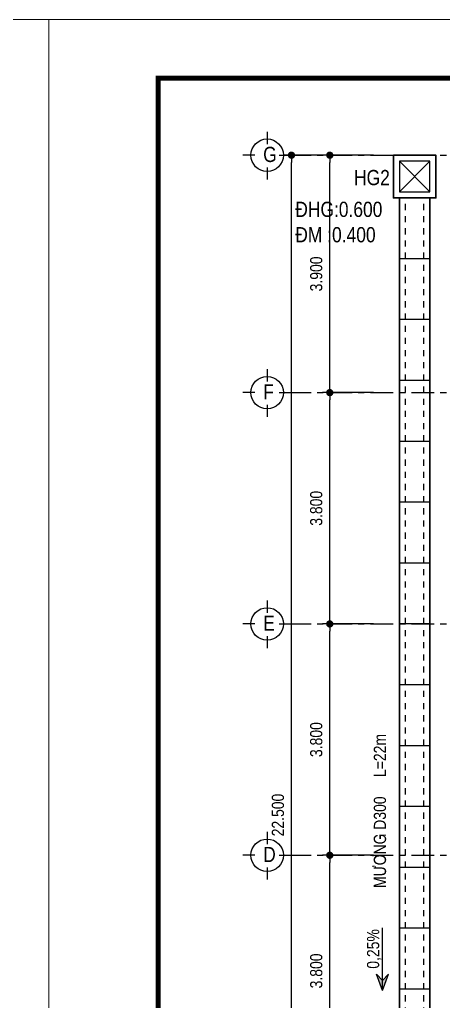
# Model space of a CAD drawing. Header units: millimetres. Extents: x -341 to 79, y 65 to 137.
# Drawn here: x -257.7 to -250.73, y 78.2 to 94.32 of the extents above; entities that cross this region are included whole.
import ezdxf

# ---------------------------------------------------------------- set-up
doc = ezdxf.new("R2010")
doc.units = ezdxf.units.MM
doc.header["$LTSCALE"] = 0.3
doc.header["$MEASUREMENT"] = 0
doc.linetypes.add('CENTER', pattern=[2, 1.25, -0.25, 0.25, -0.25])
doc.linetypes.add('DASHED2', pattern=[0.375, 0.25, -0.125])
doc.layers.get('0').update_dxf_attribs({"linetype": 'CONTINUOUS', "lineweight": 13})
doc.layers.get('DEFPOINTS').update_dxf_attribs({"linetype": 'CONTINUOUS', "lineweight": 13})
for name, color, linetype in [('CHU', 3, 'CONTINUOUS'), ('HACTH', 8, 'CONTINUOUS'), ('HATCH', 8, 'CONTINUOUS'), ('LAYER 1', 1, 'CONTINUOUS'), ('LAYER1', 1, 'CONTINUOUS'), ('LAYER7', 7, 'CONTINUOUS'), ('LAYER8', 8, 'CONTINUOUS')]:
    doc.layers.add(name, color=color, linetype=linetype)
doc.layers.add('THOATNUOC', color=4, linetype='CONTINUOUS', lineweight=35)
doc.styles.add('HELVE-KT', font='VHELVCN.TTF')
doc.dimstyles.new('1-100', dxfattribs={"dimtxt": 0.2, "dimasz": 0.12, "dimexe": 0.12, "dimexo": 0.2, "dimgap": 0.12, "dimtad": 1, "dimdec": 3, "dimzin": 4, "dimdsep": 46, "dimtxsty": 'HELVE-KT', "dimblk1": 'DOT', "dimblk2": 'DOT', "dimsah": 1, "dimcen": -0.18, "dimadec": 3, "dimazin": 0, "dimtfac": 1, "dimtdec": 3, "dimtmove": 2, "dimatfit": 3, "dimldrblk": 'DOT', "dimfxl": 0, "dimtolj": 1, "dimtzin": 4, "dimarcsym": 0})

# ---------------------------------------------------------------- blocks, each defined once
blk = doc.blocks.new('_DOT')
at = {"color": 0, "linetype": 'ByBlock'}
blk.add_line((-0.5, 0), (-1, 0), dxfattribs=at)
at = {"color": 0, "linetype": 'ByBlock', "const_width": 0.5}
blk.add_lwpolyline([(-0.25, 0, 1), (0.25, 0, 1)], format="xyb", close=True, dxfattribs=at)
blk = doc.blocks.new('*D90')
at = {"layer": 'DEFPOINTS', "color": 0, "lineweight": -2, "ltscale": 5}
for p in [(-252.595, 80.596), (-251.674, 80.596), (-251.674, 76.796)]:
    blk.add_point(p, dxfattribs=at)
at = {"layer": 'LAYER 1', "color": 0, "lineweight": -2, "ltscale": 5}
for p, q in [((-251.874, 80.596), (-252.715, 80.596)), ((-252.595, 76.916), (-252.595, 80.476)), ((-251.874, 76.796), (-252.715, 76.796))]:
    blk.add_line(p, q, dxfattribs=at)
at = {"layer": 'LAYER 1', "color": 0, "lineweight": -2, "ltscale": 5, "xscale": 0.12, "yscale": 0.12, "zscale": 0.12}
for p, rotation in [((-252.595, 80.596), 90), ((-252.595, 76.796), 270)]:
    blk.add_blockref('_DOT', p, dxfattribs=dict(at, rotation=rotation))
at = {"layer": 'LAYER 1', "color": 0, "ltscale": 5, "insert": (-252.817, 78.696), "char_height": 0.2, "attachment_point": 5, "rotation": 90, "style": 'HELVE-KT'}
blk.add_mtext('\\A1;3.800', dxfattribs=at)
blk = doc.blocks.new('*D91')
at = {"layer": 'DEFPOINTS', "color": 0, "lineweight": -2, "ltscale": 5}
for p in [(-252.595, 84.396), (-251.674, 84.396), (-251.674, 80.596)]:
    blk.add_point(p, dxfattribs=at)
at = {"layer": 'LAYER 1', "color": 0, "lineweight": -2, "ltscale": 5}
for p, q in [((-251.874, 84.396), (-252.715, 84.396)), ((-252.595, 80.716), (-252.595, 84.276)), ((-251.874, 80.596), (-252.715, 80.596))]:
    blk.add_line(p, q, dxfattribs=at)
at = {"layer": 'LAYER 1', "color": 0, "lineweight": -2, "ltscale": 5, "xscale": 0.12, "yscale": 0.12, "zscale": 0.12}
for p, rotation in [((-252.595, 84.396), 90), ((-252.595, 80.596), 270)]:
    blk.add_blockref('_DOT', p, dxfattribs=dict(at, rotation=rotation))
at = {"layer": 'LAYER 1', "color": 0, "ltscale": 5, "insert": (-252.817, 82.496), "char_height": 0.2, "attachment_point": 5, "rotation": 90, "style": 'HELVE-KT'}
blk.add_mtext('\\A1;3.800', dxfattribs=at)
blk = doc.blocks.new('*D92')
at = {"layer": 'DEFPOINTS', "color": 0, "lineweight": -2, "ltscale": 5}
for p in [(-252.595, 88.196), (-251.674, 88.196), (-251.674, 84.396)]:
    blk.add_point(p, dxfattribs=at)
at = {"layer": 'LAYER 1', "color": 0, "lineweight": -2, "ltscale": 5}
for p, q in [((-251.874, 88.196), (-252.715, 88.196)), ((-252.595, 84.516), (-252.595, 88.076)), ((-251.874, 84.396), (-252.715, 84.396))]:
    blk.add_line(p, q, dxfattribs=at)
at = {"layer": 'LAYER 1', "color": 0, "lineweight": -2, "ltscale": 5, "xscale": 0.12, "yscale": 0.12, "zscale": 0.12}
for p, rotation in [((-252.595, 88.196), 90), ((-252.595, 84.396), 270)]:
    blk.add_blockref('_DOT', p, dxfattribs=dict(at, rotation=rotation))
at = {"layer": 'LAYER 1', "color": 0, "ltscale": 5, "insert": (-252.817, 86.296), "char_height": 0.2, "attachment_point": 5, "rotation": 90, "style": 'HELVE-KT'}
blk.add_mtext('\\A1;3.800', dxfattribs=at)
blk = doc.blocks.new('*D93')
at = {"layer": 'DEFPOINTS', "color": 0, "lineweight": -2, "ltscale": 5}
for p in [(-252.595, 92.096), (-251.674, 92.096), (-251.674, 88.196)]:
    blk.add_point(p, dxfattribs=at)
at = {"layer": 'LAYER 1', "color": 0, "lineweight": -2, "ltscale": 5}
for p, q in [((-251.874, 92.096), (-252.715, 92.096)), ((-252.595, 88.316), (-252.595, 91.976)), ((-251.874, 88.196), (-252.715, 88.196))]:
    blk.add_line(p, q, dxfattribs=at)
at = {"layer": 'LAYER 1', "color": 0, "lineweight": -2, "ltscale": 5, "xscale": 0.12, "yscale": 0.12, "zscale": 0.12}
for p, rotation in [((-252.595, 92.096), 90), ((-252.595, 88.196), 270)]:
    blk.add_blockref('_DOT', p, dxfattribs=dict(at, rotation=rotation))
at = {"layer": 'LAYER 1', "color": 0, "ltscale": 5, "insert": (-252.817, 90.146), "char_height": 0.2, "attachment_point": 5, "rotation": 90, "style": 'HELVE-KT'}
blk.add_mtext('\\A1;3.900', dxfattribs=at)
blk = doc.blocks.new('*D94')
at = {"layer": 'DEFPOINTS', "color": 0, "lineweight": -2, "ltscale": 5}
for p in [(-253.225, 92.096), (-252.255, 92.096), (-252.255, 69.596)]:
    blk.add_point(p, dxfattribs=at)
at = {"layer": 'LAYER 1', "color": 0, "lineweight": -2, "ltscale": 5}
for p, q in [((-252.455, 92.096), (-253.345, 92.096)), ((-253.225, 69.716), (-253.225, 91.976)), ((-252.455, 69.596), (-253.345, 69.596))]:
    blk.add_line(p, q, dxfattribs=at)
at = {"layer": 'LAYER 1', "color": 0, "lineweight": -2, "ltscale": 5, "xscale": 0.12, "yscale": 0.12, "zscale": 0.12}
for p, rotation in [((-253.225, 92.096), 90), ((-253.225, 69.596), 270)]:
    blk.add_blockref('_DOT', p, dxfattribs=dict(at, rotation=rotation))
at = {"layer": 'LAYER 1', "color": 0, "ltscale": 5, "insert": (-253.447, 81.257), "char_height": 0.2, "attachment_point": 5, "rotation": 90, "style": 'HELVE-KT'}
blk.add_mtext('\\A1;22.500', dxfattribs=at)

msp = doc.modelspace()

# ---------------------------------------------------------------- hatches: boundary and pattern name
at = {"layer": 'LAYER7', "linetype": 'Continuous', "ltscale": 0.08}
msp.add_hatch(color=256, dxfattribs=at).paths.add_polyline_path([(-251.7268, 78.3746), (-251.8262, 78.6407), (-251.7268, 78.5397), (-251.6274, 78.6407)])

# ---------------------------------------------------------------- linework, layer by layer
at = {"layer": 'CHU'}
for points in [[(-253.6252, 92.4792), (-253.6252, 92.2792)], [(-253.8252, 92.0959), (-254.0252, 92.0959)], [(-253.4252, 92.0959), (-253.2252, 92.0959)], [(-253.6252, 91.8959), (-253.6252, 91.6959)], [(-253.6252, 88.5792), (-253.6252, 88.3792)], [(-253.8252, 88.1959), (-254.0252, 88.1959)], [(-253.4252, 88.1959), (-253.2252, 88.1959)], [(-253.6252, 87.9959), (-253.6252, 87.7959)], [(-253.6252, 84.7792), (-253.6252, 84.5792)], [(-253.8252, 84.3959), (-254.0252, 84.3959)], [(-253.4252, 84.3959), (-253.2252, 84.3959)], [(-253.6252, 84.1959), (-253.6252, 83.9959)], [(-253.6252, 80.9792), (-253.6252, 80.7792)], [(-253.8252, 80.5959), (-254.0252, 80.5959)], [(-253.4252, 80.5959), (-253.2252, 80.5959)], [(-253.6252, 80.3959), (-253.6252, 80.1959)]]:
    msp.add_lwpolyline(points, dxfattribs=at)
for centre in [(-253.6252, 92.0959), (-253.6252, 88.1959), (-253.6252, 84.3959), (-253.6252, 80.5959)]:
    msp.add_circle(centre, 0.2667, dxfattribs=at)
at = {"layer": 'DEFPOINTS', "linetype": 'Continuous', "ltscale": 0.08}
for points in [[(-299.2157, 64.6235), (-257.2157, 64.6235), (-257.2157, 94.3235), (-299.2157, 94.3235)], [(-257.2157, 64.6235), (-215.2157, 64.6235), (-215.2157, 94.3235), (-257.2157, 94.3235)]]:
    msp.add_lwpolyline(points, close=True, dxfattribs=at)
at = {"layer": 'HACTH', "linetype": 'DASHED2'}
for points in [[(-251.3484, 69.3959), (-251.3484, 91.3959)], [(-251.0484, 69.3959), (-251.0484, 91.3959)]]:
    msp.add_lwpolyline(points, dxfattribs=at)
at = {"layer": 'HATCH', "linetype": 'CENTER'}
for points in [[(-253.2774, 92.0959), (-240.6697, 92.0959)], [(-253.2774, 88.1959), (-240.6697, 88.1959)], [(-253.2774, 84.3959), (-240.6697, 84.3959)], [(-253.2774, 80.5959), (-240.6697, 80.5959)]]:
    msp.add_lwpolyline(points, dxfattribs=at)
at = {"layer": 'LAYER 1', "ltscale": 5}
for points in [[(-251.4484, 91.9959), (-251.4484, 91.4959), (-250.9484, 91.4959), (-250.9484, 91.9959), (-251.4484, 91.9959)], [(-251.4484, 91.4959), (-250.9484, 91.9959)], [(-250.9484, 91.4959), (-251.4484, 91.9959)], [(-250.9484, 91.3959), (-251.4484, 91.3959)], [(-250.9484, 90.3959), (-251.4484, 90.3959)], [(-250.9484, 89.3959), (-251.4484, 89.3959)], [(-250.9484, 88.3959), (-251.4484, 88.3959)], [(-250.9484, 87.3959), (-251.4484, 87.3959)], [(-250.9484, 86.3959), (-251.4484, 86.3959)], [(-250.9484, 85.3959), (-251.4484, 85.3959)], [(-250.9484, 84.3959), (-251.4484, 84.3959)], [(-250.9484, 83.3959), (-251.4484, 83.3959)], [(-250.9484, 82.3959), (-251.4484, 82.3959)], [(-250.9484, 81.3959), (-251.4484, 81.3959)], [(-250.9484, 80.3959), (-251.4484, 80.3959)], [(-250.9484, 79.3959), (-251.4484, 79.3959)], [(-250.9484, 78.3959), (-251.4484, 78.3959)]]:
    msp.add_lwpolyline(points, dxfattribs=at)
at = {"layer": 'LAYER7', "linetype": 'Continuous', "const_width": 0.08}
msp.add_lwpolyline([(-216.2157, 93.3609), (-255.4157, 93.3609), (-255.4157, 65.586), (-216.2157, 65.586)], close=True, dxfattribs=at)
at = {"layer": 'LAYER8', "linetype": 'Continuous', "ltscale": 0.08}
for points in [[(-251.7268, 78.3746), (-251.7268, 79.4054)], [(-251.7268, 78.3746), (-251.8262, 78.6407), (-251.7268, 78.5397)], [(-251.7268, 78.3746), (-251.6274, 78.6407), (-251.7268, 78.5397)]]:
    msp.add_lwpolyline(points, dxfattribs=at)
at = {"layer": 'THOATNUOC', "linetype": 'Continuous', "ltscale": 0.08}
msp.add_lwpolyline([(-251.5484, 92.0959), (-251.5484, 91.3959), (-250.8484, 91.3959), (-250.8484, 92.0959)], close=True, dxfattribs=at)
for points in [[(-251.4484, 69.3959), (-251.4484, 91.3959)], [(-250.9484, 69.3959), (-250.9484, 91.3959)]]:
    msp.add_lwpolyline(points, dxfattribs=at)

# ---------------------------------------------------------------- texts
at = {"layer": 'LAYER1', "linetype": 'Continuous', "ltscale": 0.05, "char_height": 0.25, "attachment_point": 1, "style": 'HELVE-KT'}
for s, insert, width in [('G', (-253.6904, 92.2344), 13.097333), ('{\\C6;HG2}', (-252.1961, 91.8539, 0.4582), 6.2709), ('{\\C3;ÑHG:0.600\\PÑM :0.400}', (-253.1622, 91.332, 0.4582), 6.2709), ('F', (-253.6904, 88.3344), 13.097333), ('E', (-253.6904, 84.5344), 13.097333), ('D', (-253.6904, 80.7344), 13.097333)]:
    msp.add_mtext(s, dxfattribs=dict(at, insert=insert, width=width))
at = {"layer": 'LAYER1', "linetype": 'Continuous', "ltscale": 0.05, "char_height": 0.2, "attachment_point": 7, "rotation": 90, "style": 'HELVE-KT'}
for s, insert in [('MÖÔNG D300     L=22m', (-251.6655, 80.0597)), ('0,25%', (-251.7451, 78.7322))]:
    msp.add_mtext(s, dxfattribs=dict(at, insert=insert))

# ---------------------------------------------------------------- dimensions: what is measured, and where the dimension line sits
at = {"layer": 'LAYER 1', "ltscale": 5}
dim = msp.add_linear_dim(base=(-253.2252, 92.0959), p1=(-252.2553, 69.5959), p2=(-252.2553, 92.0959), angle=90, dimstyle='1-100', dxfattribs=at)
dim.commit()
dim.dimension.update_dxf_attribs({"geometry": '*D94', "text_midpoint": (-253.4474, 81.2569), "dimtype": 160})
for base, p1, p2, picture, middle in [((-252.5951, 92.0959), (-251.6741, 88.1959), (-251.6741, 92.0959), '*D93', (-252.8172, 90.1459)), ((-252.5951, 88.1959), (-251.6741, 84.3959), (-251.6741, 88.1959), '*D92', (-252.8172, 86.2959)), ((-252.5951, 84.3959), (-251.6741, 80.5959), (-251.6741, 84.3959), '*D91', (-252.8172, 82.4959)), ((-252.5951, 80.5959), (-251.6741, 76.7959), (-251.6741, 80.5959), '*D90', (-252.8172, 78.6959))]:
    dim = msp.add_linear_dim(base=base, p1=p1, p2=p2, angle=90, dimstyle='1-100', dxfattribs=at)
    dim.commit()
    dim.dimension.update_dxf_attribs({"geometry": picture, "text_midpoint": middle})

doc.saveas('drawing.dxf')
